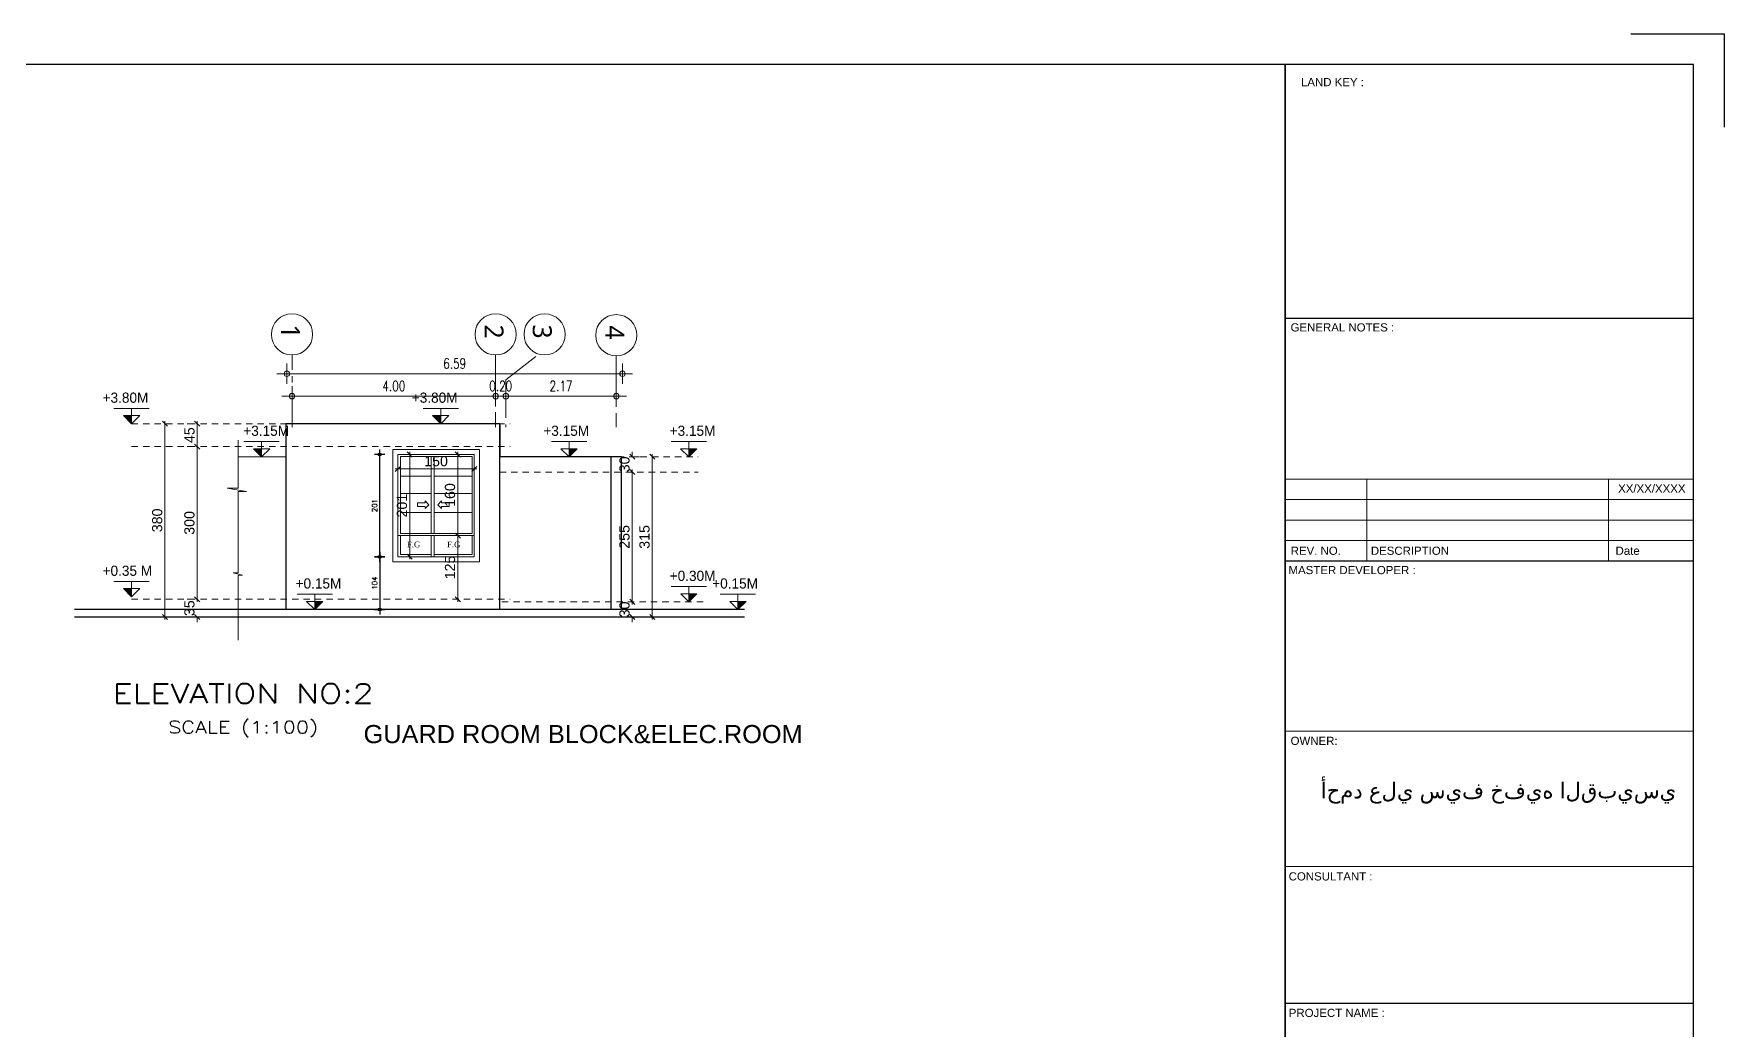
# Model space of a CAD drawing. Header units: millimetres. Extents: x -11627 to -10952, y 10244 to 10588.
# Drawn here: x -11247.94 to -11214.74, y 10409.13 to 10428.68 of the extents above; entities that cross this region are included whole.
import ezdxf
from ezdxf.enums import TextEntityAlignment as Align

# ---------------------------------------------------------------- set-up
doc = ezdxf.new("R2010")
doc.units = ezdxf.units.MM
doc.header["$PDMODE"] = 35
for name, pattern in [('CENTER2', [1.125, 0.75, -0.125, 0.125, -0.125]), ('DOT', [0.25, 0, -0.25]), ('HIDDEN2', [0.1875, 0.125, -0.0625])]:
    doc.linetypes.add(name, pattern=pattern)
doc.layers.get('0').update_dxf_attribs({"lineweight": 5})
doc.layers.get('DEFPOINTS').update_dxf_attribs({"lineweight": 5})
for name, color, linetype in [('A-ARROW', 1, 'Continuous'), ('A-ELEV 01', 7, 'Continuous'), ('A-ELEV WINDOW', 150, 'Continuous'), ('INSERT TEXT', 1, 'Continuous')]:
    doc.layers.add(name, color=color, linetype=linetype)
for name, color, linetype, lineweight in [('A-GEN DIMS INTERNAL', 86, 'Continuous', 5), ('A-LEVEL TAG', 23, 'Continuous', 9), ('A-TEXT', 3, 'Continuous', 13), ('AXIS', 136, 'CENTER2', 0), ('BORDER A1', 7, 'Continuous', 100), ('CIRCLE', 57, 'Continuous', 5), ('DIM IN', 191, 'Continuous', 5), ('elev.', 42, 'Continuous', 5), ('IN LINE', 7, 'Continuous', 20), ('M.FRAME TEXT2', 6, 'Continuous', 0), ('STAIR', 34, 'Continuous', 5), ('TEXT', 30, 'Continuous', 9), ('Title Block', 7, 'Continuous', 0)]:
    doc.layers.add(name, color=color, linetype=linetype, lineweight=lineweight)
doc.styles.add('Arcan Template Sheet A1$0$banda$0$BANDA AD-0705$0$ZFP', font='')
doc.styles.add('ARIAL', font='arial.ttf')
doc.styles.add('EUROROMAN', font='eur_____.pfb', dxfattribs={"width": 0.8, "height": 0.2})
doc.styles.add('GROUND FLOOR XREF - option 3$0$STYLE1', font='arial.ttf', dxfattribs={"height": 0.2})
doc.styles.add('SIMPLEX', font='romans.shx', dxfattribs={"width": 0.75})
doc.styles.add('STYLE2', font='times.ttf', dxfattribs={"height": 0.25})
doc.styles.add('T20-200', font='ROMANS.SHX', dxfattribs={"height": 0.4})
doc.styles.add('T20-50', font='ROMANS.SHX', dxfattribs={"height": 0.1})
doc.styles.add('Title-Big', font='ROMANS.shx', dxfattribs={"height": 0.5})
doc.styles.add('Title-Small', font='ROMANS.shx', dxfattribs={"height": 0.25})
doc.styles.get('Arcan Template Sheet A1$0$banda$0$BANDA AD-0705$0$ZFP').set_extended_font_data('Swis721 BT')
doc.dimstyles.new('D100', dxfattribs={"dimtxt": 0.2, "dimasz": 0.1, "dimexe": 0.18, "dimexo": 0.0625, "dimgap": 0.1, "dimtad": 1, "dimzin": 0, "dimdsep": 46, "dimtxsty": 'SIMPLEX', "dimblk": 'DOT1', "dimcen": 0.1, "dimse1": 1, "dimse2": 1, "dimclrd": 256, "dimclre": 256, "dimclrt": 256, "dimadec": 0, "dimazin": 0, "dimtfac": 5, "dimtix": 1, "dimtmove": 2, "dimatfit": 3, "dimfxl": 1, "dimtolj": 1, "dimtzin": 0, "dimlwd": -1, "dimlwe": -1, "dimarcsym": 0})
doc.dimstyles.new('D50', dxfattribs={"dimtxt": 0.1, "dimasz": 0.05, "dimexe": 0, "dimexo": 0, "dimgap": 0.05, "dimtad": 1, "dimdec": 0, "dimlfac": 100, "dimzin": 0, "dimdsep": 46, "dimtxsty": 'T20-50', "dimblk": 'DOT1', "dimcen": 0.05, "dimse1": 1, "dimse2": 1, "dimclrd": 256, "dimclre": 256, "dimclrt": 256, "dimadec": 0, "dimazin": 0, "dimtfac": 10, "dimtdec": 0, "dimtix": 1, "dimtmove": 2, "dimatfit": 3, "dimldrblk": 'DOT', "dimfxl": 1, "dimtolj": 1, "dimtzin": 0, "dimlwd": -1, "dimlwe": -1, "dimarcsym": 0})
doc.dimstyles.new('DIM 100', dxfattribs={"dimtxt": 0.2, "dimasz": 0.1, "dimexe": 0.15, "dimexo": 0.2, "dimgap": 0.05, "dimtad": 1, "dimdec": 0, "dimlfac": 100, "dimzin": 1, "dimdsep": 46, "dimtxsty": 'GROUND FLOOR XREF - option 3$0$STYLE1', "dimblk": 'OBLIQUE', "dimcen": 0.02, "dimdle": 0.05, "dimclrd": 256, "dimclre": 6, "dimclrt": 3, "dimadec": 1, "dimazin": 0, "dimtfac": 0.9, "dimtdec": 0, "dimtix": 1, "dimtofl": 0, "dimtmove": 2, "dimatfit": 3, "dimldrblk": 'ARCHTICK', "dimfxl": 1, "dimtolj": 1, "dimtzin": 12, "dimlwd": -1, "dimlwe": -1, "dimarcsym": 0})

# ---------------------------------------------------------------- blocks, each defined once
blk = doc.blocks.new('_Oblique')
at = {"color": 0, "linetype": 'ByBlock', "lineweight": -2}
blk.add_line((-0.5, -0.5), (0.5, 0.5), dxfattribs=at)
blk = doc.blocks.new('*D524')
at = {"layer": 'A-GEN DIMS INTERNAL', "color": 6, "linetype": 'DOT', "transparency": 16777216}
for p, q in [((-11240.788, 10420.22), (-11240.788, 10419.985)), ((-11239.288, 10420.22), (-11239.288, 10419.985))]:
    blk.add_line(p, q, dxfattribs=at)
at = {"layer": 'A-GEN DIMS INTERNAL', "transparency": 16777216}
blk.add_line((-11239.238, 10420.135), (-11240.838, 10420.135), dxfattribs=at)
at = {"layer": 'DEFPOINTS', "color": 0, "transparency": 16777216}
for p in [(-11240.788, 10420.42), (-11239.288, 10420.42), (-11240.788, 10420.135)]:
    blk.add_point(p, dxfattribs=at)
at = {"layer": 'A-GEN DIMS INTERNAL', "transparency": 16777216, "xscale": 0.1, "yscale": 0.1, "zscale": 0.1, "rotation": 180}
blk.add_blockref('_Oblique', (-11240.788, 10420.135), dxfattribs=at)
at = {"layer": 'A-GEN DIMS INTERNAL', "transparency": 16777216, "xscale": 0.1, "yscale": 0.1, "zscale": 0.1}
blk.add_blockref('_Oblique', (-11239.288, 10420.135), dxfattribs=at)
at = {"layer": 'A-GEN DIMS INTERNAL', "color": 3, "transparency": 16777216, "insert": (-11240.038, 10420.287), "char_height": 0.2, "attachment_point": 5, "style": 'GROUND FLOOR XREF - option 3$0$STYLE1'}
blk.add_mtext('\\A1;150', dxfattribs=at)
blk = doc.blocks.new('_ArchTick')
at = {"color": 0, "linetype": 'ByBlock', "const_width": 0.15}
blk.add_lwpolyline([(-0.5, -0.5), (0.5, 0.5)], dxfattribs=at)
blk = doc.blocks.new('LVL')
for p, q in [((-0.627, 0.301), (0.066, 0.301)), ((-0.121, 0.159), (-0.44, 0.159)), ((-0.28, 0), (-0.44, 0.159)), ((-0.28, 0), (-0.28, 0.301)), ((-0.28, 0), (-0.121, 0.159))]:
    blk.add_line(p, q)
blk.add_lwpolyline([(-0.44, 0.159), (-0.28, 0.159), (-0.28, 0), (-0.44, 0.159)])
blk.add_solid([(-0.121, 0.159), (-0.28, 0.159), (-0.28, 0)])
blk = doc.blocks.new('Title')
at = {"color": 4, "style": 'Title-Big'}
blk.add_attdef('DRAWNAME', text='', height=0.4, dxfattribs=at).set_placement((0, 0), align=Align.MIDDLE_CENTER)
at = {"color": 0, "style": 'Title-Small'}
blk.add_attdef('SCALE', text='', height=0.25, dxfattribs=at).set_placement((0, -0.688), align=Align.MIDDLE_CENTER)
blk = doc.blocks.new('*D546')
at = {"layer": 'A-GEN DIMS INTERNAL', "transparency": 16777216}
blk.add_line((-11236.185, 10420.125), (-11236.185, 10417.475), dxfattribs=at)
at = {"layer": 'A-GEN DIMS INTERNAL', "color": 6, "linetype": 'DOT', "transparency": 16777216}
for p, q in [((-11236.018, 10420.075), (-11236.035, 10420.075)), ((-11236.018, 10417.525), (-11236.035, 10417.525))]:
    blk.add_line(p, q, dxfattribs=at)
at = {"layer": 'DEFPOINTS', "color": 0, "transparency": 16777216}
for p in [(-11236.218, 10420.075), (-11236.218, 10417.525), (-11236.185, 10417.525)]:
    blk.add_point(p, dxfattribs=at)
at = {"layer": 'A-GEN DIMS INTERNAL', "transparency": 16777216, "xscale": 0.1, "yscale": 0.1, "zscale": 0.1}
for p, rotation in [((-11236.185, 10420.075), 90), ((-11236.185, 10417.525), 270)]:
    blk.add_blockref('_Oblique', p, dxfattribs=dict(at, rotation=rotation))
at = {"layer": 'A-GEN DIMS INTERNAL', "color": 3, "transparency": 16777216, "insert": (-11236.337, 10418.8), "char_height": 0.2, "attachment_point": 5, "rotation": 90, "style": 'GROUND FLOOR XREF - option 3$0$STYLE1'}
blk.add_mtext('\\A1;255', dxfattribs=at)
blk = doc.blocks.new('*D547')
at = {"layer": 'A-GEN DIMS INTERNAL', "transparency": 16777216}
for p, q in [((-11236.185, 10420.375), (-11236.185, 10420.475)), ((-11236.185, 10420.075), (-11236.185, 10419.975))]:
    blk.add_line(p, q, dxfattribs=at)
at = {"layer": 'A-GEN DIMS INTERNAL', "color": 6, "linetype": 'DOT', "transparency": 16777216}
for p, q in [((-11235.985, 10420.375), (-11236.035, 10420.375)), ((-11235.985, 10420.075), (-11236.035, 10420.075))]:
    blk.add_line(p, q, dxfattribs=at)
at = {"layer": 'DEFPOINTS', "color": 0, "transparency": 16777216}
for p in [(-11236.185, 10420.375), (-11236.185, 10420.375), (-11236.185, 10420.075)]:
    blk.add_point(p, dxfattribs=at)
at = {"layer": 'A-GEN DIMS INTERNAL', "transparency": 16777216, "xscale": 0.1, "yscale": 0.1, "zscale": 0.1}
for p, rotation in [((-11236.185, 10420.375), 270), ((-11236.185, 10420.075), 90)]:
    blk.add_blockref('_Oblique', p, dxfattribs=dict(at, rotation=rotation))
at = {"layer": 'A-GEN DIMS INTERNAL', "color": 3, "transparency": 16777216, "insert": (-11236.337, 10420.225), "char_height": 0.2, "attachment_point": 5, "rotation": 90, "style": 'GROUND FLOOR XREF - option 3$0$STYLE1'}
blk.add_mtext('\\A1;30', dxfattribs=at)
blk = doc.blocks.new('*D548')
at = {"layer": 'A-GEN DIMS INTERNAL', "color": 6, "linetype": 'DOT', "transparency": 16777216}
for p, q in [((-11236.85, 10420.375), (-11235.642, 10420.375)), ((-11236.85, 10417.225), (-11235.642, 10417.225))]:
    blk.add_line(p, q, dxfattribs=at)
at = {"layer": 'A-GEN DIMS INTERNAL', "transparency": 16777216}
blk.add_line((-11235.792, 10420.425), (-11235.792, 10417.175), dxfattribs=at)
at = {"layer": 'DEFPOINTS', "color": 0, "transparency": 16777216}
for p in [(-11237.05, 10420.375), (-11237.05, 10417.225), (-11235.792, 10417.225)]:
    blk.add_point(p, dxfattribs=at)
at = {"layer": 'A-GEN DIMS INTERNAL', "transparency": 16777216, "xscale": 0.1, "yscale": 0.1, "zscale": 0.1}
for p, rotation in [((-11235.792, 10420.375), 90), ((-11235.792, 10417.225), 270)]:
    blk.add_blockref('_Oblique', p, dxfattribs=dict(at, rotation=rotation))
at = {"layer": 'A-GEN DIMS INTERNAL', "color": 3, "transparency": 16777216, "insert": (-11235.944, 10418.8), "char_height": 0.2, "attachment_point": 5, "rotation": 90, "style": 'GROUND FLOOR XREF - option 3$0$STYLE1'}
blk.add_mtext('\\A1;315', dxfattribs=at)
blk = doc.blocks.new('*D549')
at = {"layer": 'A-GEN DIMS INTERNAL', "transparency": 16777216}
for p, q in [((-11236.185, 10417.525), (-11236.185, 10417.625)), ((-11236.185, 10417.225), (-11236.185, 10417.125))]:
    blk.add_line(p, q, dxfattribs=at)
at = {"layer": 'A-GEN DIMS INTERNAL', "color": 6, "linetype": 'DOT', "transparency": 16777216}
for p, q in [((-11235.985, 10417.525), (-11236.035, 10417.525)), ((-11235.985, 10417.225), (-11236.035, 10417.225))]:
    blk.add_line(p, q, dxfattribs=at)
at = {"layer": 'DEFPOINTS', "color": 0, "transparency": 16777216}
for p in [(-11236.185, 10417.525), (-11236.185, 10417.225), (-11236.185, 10417.225)]:
    blk.add_point(p, dxfattribs=at)
at = {"layer": 'A-GEN DIMS INTERNAL', "transparency": 16777216, "xscale": 0.1, "yscale": 0.1, "zscale": 0.1}
for p, rotation in [((-11236.185, 10417.525), 270), ((-11236.185, 10417.225), 90)]:
    blk.add_blockref('_Oblique', p, dxfattribs=dict(at, rotation=rotation))
at = {"layer": 'A-GEN DIMS INTERNAL', "color": 3, "transparency": 16777216, "insert": (-11236.337, 10417.375), "char_height": 0.2, "attachment_point": 5, "rotation": 90, "style": 'GROUND FLOOR XREF - option 3$0$STYLE1'}
blk.add_mtext('\\A1;30', dxfattribs=at)
blk = doc.blocks.new('DOT1')
at = {"color": 0}
for p, q in [((-2, 0), (2, 0)), ((0, -2), (0, 2))]:
    blk.add_line(p, q, dxfattribs=at)
blk.add_circle((0, 0), 0.54, dxfattribs=at)
blk = doc.blocks.new('*D550')
at = {"layer": 'DEFPOINTS', "color": 0, "transparency": 16777216}
for p in [(-11236.378, 10422.006), (-11242.967, 10421.056, -0.001), (-11236.378, 10421.056, -0.001)]:
    blk.add_point(p, dxfattribs=at)
at = {"layer": 'DIM IN', "transparency": 16777216}
blk.add_line((-11242.867, 10422.006), (-11236.478, 10422.006), dxfattribs=at)
at = {"layer": 'DIM IN', "transparency": 16777216, "xscale": 0.1, "yscale": 0.1, "zscale": 0.1, "rotation": 180}
blk.add_blockref('DOT1', (-11242.967, 10422.006), dxfattribs=at)
at = {"layer": 'DIM IN', "transparency": 16777216, "xscale": 0.1, "yscale": 0.1, "zscale": 0.1}
blk.add_blockref('DOT1', (-11236.378, 10422.006), dxfattribs=at)
at = {"layer": 'DIM IN', "transparency": 16777216, "insert": (-11239.672, 10422.206), "char_height": 0.2, "attachment_point": 5, "style": 'SIMPLEX'}
blk.add_mtext('\\A1;6.59', dxfattribs=at)
blk = doc.blocks.new('*D551')
at = {"layer": 'DEFPOINTS', "color": 0, "transparency": 16777216}
for p in [(-11242.867, 10421.565), (-11242.867, 10421.421, -0.001), (-11238.868, 10421.421, -0.001)]:
    blk.add_point(p, dxfattribs=at)
at = {"layer": 'DIM IN', "transparency": 16777216}
blk.add_line((-11238.968, 10421.565), (-11242.767, 10421.565), dxfattribs=at)
at = {"layer": 'DIM IN', "transparency": 16777216, "xscale": 0.1, "yscale": 0.1, "zscale": 0.1, "rotation": 180}
blk.add_blockref('DOT1', (-11242.867, 10421.565), dxfattribs=at)
at = {"layer": 'DIM IN', "transparency": 16777216, "xscale": 0.1, "yscale": 0.1, "zscale": 0.1}
blk.add_blockref('DOT1', (-11238.868, 10421.565), dxfattribs=at)
at = {"layer": 'DIM IN', "transparency": 16777216, "insert": (-11240.867, 10421.765), "char_height": 0.2, "attachment_point": 5, "style": 'SIMPLEX'}
blk.add_mtext('\\A1;4.00', dxfattribs=at)
blk = doc.blocks.new('*D552')
at = {"layer": 'DEFPOINTS', "color": 0, "transparency": 16777216}
for p in [(-11238.868, 10421.565, 0.001), (-11238.668, 10421.565, 0.001), (-11238.668, 10421.565)]:
    blk.add_point(p, dxfattribs=at)
at = {"layer": 'DIM IN', "transparency": 16777216}
for p, q in [((-11238.968, 10421.565), (-11239.068, 10421.565)), ((-11238.868, 10421.565), (-11238.668, 10421.565)), ((-11238.568, 10421.565), (-11238.468, 10421.565))]:
    blk.add_line(p, q, dxfattribs=at)
at = {"layer": 'DIM IN', "transparency": 16777216, "xscale": 0.1, "yscale": 0.1, "zscale": 0.1}
blk.add_blockref('DOT1', (-11238.868, 10421.565), dxfattribs=at)
at = {"layer": 'DIM IN', "transparency": 16777216, "xscale": 0.1, "yscale": 0.1, "zscale": 0.1, "rotation": 180}
blk.add_blockref('DOT1', (-11238.668, 10421.565), dxfattribs=at)
at = {"layer": 'DIM IN', "transparency": 16777216, "insert": (-11238.768, 10421.765), "char_height": 0.2, "attachment_point": 5, "style": 'SIMPLEX'}
blk.add_mtext('\\A1;0.20', dxfattribs=at)
blk = doc.blocks.new('*D553')
at = {"layer": 'DEFPOINTS', "color": 0, "transparency": 16777216}
for p in [(-11238.668, 10421.565), (-11236.498, 10421.565), (-11236.498, 10421.565)]:
    blk.add_point(p, dxfattribs=at)
at = {"layer": 'DIM IN', "transparency": 16777216}
blk.add_line((-11238.568, 10421.565), (-11236.598, 10421.565), dxfattribs=at)
at = {"layer": 'DIM IN', "transparency": 16777216, "xscale": 0.1, "yscale": 0.1, "zscale": 0.1, "rotation": 180}
blk.add_blockref('DOT1', (-11238.668, 10421.565), dxfattribs=at)
at = {"layer": 'DIM IN', "transparency": 16777216, "xscale": 0.1, "yscale": 0.1, "zscale": 0.1}
blk.add_blockref('DOT1', (-11236.498, 10421.565), dxfattribs=at)
at = {"layer": 'DIM IN', "transparency": 16777216, "insert": (-11237.583, 10421.765), "char_height": 0.2, "attachment_point": 5, "style": 'SIMPLEX'}
blk.add_mtext('\\A1;2.17', dxfattribs=at)
blk = doc.blocks.new('*D558')
at = {"layer": 'A-GEN DIMS INTERNAL', "transparency": 16777216}
blk.add_line((-11239.611, 10417.525), (-11239.611, 10418.875), dxfattribs=at)
at = {"layer": 'A-GEN DIMS INTERNAL', "color": 6, "linetype": 'DOT', "transparency": 16777216}
for p, q in [((-11239.492, 10418.825), (-11239.461, 10418.825)), ((-11239.492, 10417.575), (-11239.461, 10417.575))]:
    blk.add_line(p, q, dxfattribs=at)
at = {"layer": 'DEFPOINTS', "color": 0, "transparency": 16777216}
for p in [(-11239.692, 10418.825), (-11239.611, 10418.825), (-11239.692, 10417.575, 0)]:
    blk.add_point(p, dxfattribs=at)
at = {"layer": 'A-GEN DIMS INTERNAL', "transparency": 16777216, "xscale": 0.1, "yscale": 0.1, "zscale": 0.1}
for p, rotation in [((-11239.611, 10418.825), 90), ((-11239.611, 10417.575), 270)]:
    blk.add_blockref('_Oblique', p, dxfattribs=dict(at, rotation=rotation))
at = {"layer": 'A-GEN DIMS INTERNAL', "color": 3, "transparency": 16777216, "insert": (-11239.763, 10418.2), "char_height": 0.2, "attachment_point": 5, "rotation": 90, "style": 'GROUND FLOOR XREF - option 3$0$STYLE1'}
blk.add_mtext('\\A1;125', dxfattribs=at)
blk = doc.blocks.new('*D559')
at = {"layer": 'A-GEN DIMS INTERNAL', "color": 6, "linetype": 'DOT', "transparency": 16777216}
for p, q in [((-11239.811, 10420.42), (-11239.761, 10420.42)), ((-11239.811, 10418.825), (-11239.761, 10418.825))]:
    blk.add_line(p, q, dxfattribs=at)
at = {"layer": 'A-GEN DIMS INTERNAL', "transparency": 16777216}
blk.add_line((-11239.611, 10418.775), (-11239.611, 10420.47), dxfattribs=at)
at = {"layer": 'DEFPOINTS', "color": 0, "transparency": 16777216}
for p in [(-11239.611, 10420.42), (-11239.611, 10420.42), (-11239.611, 10418.825)]:
    blk.add_point(p, dxfattribs=at)
at = {"layer": 'A-GEN DIMS INTERNAL', "transparency": 16777216, "xscale": 0.1, "yscale": 0.1, "zscale": 0.1}
for p, rotation in [((-11239.611, 10420.42), 90), ((-11239.611, 10418.825), 270)]:
    blk.add_blockref('_Oblique', p, dxfattribs=dict(at, rotation=rotation))
at = {"layer": 'A-GEN DIMS INTERNAL', "color": 3, "transparency": 16777216, "insert": (-11239.763, 10419.623), "char_height": 0.2, "attachment_point": 5, "rotation": 90, "style": 'GROUND FLOOR XREF - option 3$0$STYLE1'}
blk.add_mtext('\\A1;160', dxfattribs=at)
blk = doc.blocks.new('*D560')
at = {"layer": 'A-GEN DIMS INTERNAL', "color": 6, "linetype": 'DOT', "transparency": 16777216}
for p, q in [((-11240.755, 10420.42), (-11240.705, 10420.42)), ((-11240.755, 10418.41), (-11240.705, 10418.41))]:
    blk.add_line(p, q, dxfattribs=at)
at = {"layer": 'A-GEN DIMS INTERNAL', "transparency": 16777216}
blk.add_line((-11240.555, 10420.47), (-11240.555, 10418.36), dxfattribs=at)
at = {"layer": 'DEFPOINTS', "color": 0, "transparency": 16777216}
for p in [(-11240.555, 10420.42), (-11240.555, 10418.41), (-11240.555, 10418.41)]:
    blk.add_point(p, dxfattribs=at)
at = {"layer": 'A-GEN DIMS INTERNAL', "transparency": 16777216, "xscale": 0.1, "yscale": 0.1, "zscale": 0.1}
for p, rotation in [((-11240.555, 10420.42), 90), ((-11240.555, 10418.41), 270)]:
    blk.add_blockref('_Oblique', p, dxfattribs=dict(at, rotation=rotation))
at = {"layer": 'A-GEN DIMS INTERNAL', "color": 3, "transparency": 16777216, "insert": (-11240.707, 10419.415), "char_height": 0.2, "attachment_point": 5, "rotation": 90, "style": 'GROUND FLOOR XREF - option 3$0$STYLE1'}
blk.add_mtext('\\A1;201', dxfattribs=at)
blk = doc.blocks.new('*D554')
at = {"layer": 'A-GEN DIMS INTERNAL', "color": 6, "linetype": 'DOT', "transparency": 16777216}
for p, q in [((-11617.064, 10498.299), (-11617.014, 10498.299)), ((-11617.064, 10494.499), (-11617.014, 10494.499))]:
    blk.add_line(p, q, dxfattribs=at)
at = {"layer": 'A-GEN DIMS INTERNAL', "transparency": 16777216}
blk.add_line((-11616.864, 10494.449), (-11616.864, 10498.349), dxfattribs=at)
at = {"layer": 'DEFPOINTS', "color": 0, "transparency": 16777216}
for p in [(-11616.864, 10498.299), (-11616.864, 10498.299), (-11616.864, 10494.499)]:
    blk.add_point(p, dxfattribs=at)
at = {"layer": 'A-GEN DIMS INTERNAL', "transparency": 16777216, "xscale": 0.1, "yscale": 0.1, "zscale": 0.1}
for p, rotation in [((-11616.864, 10498.299), 90), ((-11616.864, 10494.499), 270)]:
    blk.add_blockref('_Oblique', p, dxfattribs=dict(at, rotation=rotation))
at = {"layer": 'A-GEN DIMS INTERNAL', "color": 3, "transparency": 16777216, "insert": (-11617.016, 10496.399), "char_height": 0.2, "attachment_point": 5, "rotation": 90, "style": 'GROUND FLOOR XREF - option 3$0$STYLE1'}
blk.add_mtext('\\A1;380', dxfattribs=at)
blk = doc.blocks.new('*D555')
at = {"layer": 'A-GEN DIMS INTERNAL', "color": 6, "linetype": 'DOT', "transparency": 16777216}
for p, q in [((-11616.431, 10497.849), (-11616.381, 10497.849)), ((-11616.431, 10494.849), (-11616.381, 10494.849))]:
    blk.add_line(p, q, dxfattribs=at)
at = {"layer": 'A-GEN DIMS INTERNAL', "transparency": 16777216}
blk.add_line((-11616.231, 10494.799), (-11616.231, 10497.899), dxfattribs=at)
at = {"layer": 'DEFPOINTS', "color": 0, "transparency": 16777216}
for p in [(-11616.231, 10497.849), (-11616.231, 10497.849), (-11616.231, 10494.849)]:
    blk.add_point(p, dxfattribs=at)
at = {"layer": 'A-GEN DIMS INTERNAL', "transparency": 16777216, "xscale": 0.1, "yscale": 0.1, "zscale": 0.1}
for p, rotation in [((-11616.231, 10497.849), 90), ((-11616.231, 10494.849), 270)]:
    blk.add_blockref('_Oblique', p, dxfattribs=dict(at, rotation=rotation))
at = {"layer": 'A-GEN DIMS INTERNAL', "color": 3, "transparency": 16777216, "insert": (-11616.383, 10496.349), "char_height": 0.2, "attachment_point": 5, "rotation": 90, "style": 'GROUND FLOOR XREF - option 3$0$STYLE1'}
blk.add_mtext('\\A1;300', dxfattribs=at)
blk = doc.blocks.new('*D556')
at = {"layer": 'A-GEN DIMS INTERNAL', "color": 6, "linetype": 'DOT', "transparency": 16777216}
for p, q in [((-11616.431, 10498.299), (-11616.381, 10498.299)), ((-11616.431, 10497.849), (-11616.381, 10497.849))]:
    blk.add_line(p, q, dxfattribs=at)
at = {"layer": 'A-GEN DIMS INTERNAL', "transparency": 16777216}
blk.add_line((-11616.231, 10497.799), (-11616.231, 10498.349), dxfattribs=at)
at = {"layer": 'DEFPOINTS', "color": 0, "transparency": 16777216}
for p in [(-11616.231, 10498.299), (-11616.231, 10498.299), (-11616.231, 10497.849)]:
    blk.add_point(p, dxfattribs=at)
at = {"layer": 'A-GEN DIMS INTERNAL', "transparency": 16777216, "xscale": 0.1, "yscale": 0.1, "zscale": 0.1}
for p, rotation in [((-11616.231, 10498.299), 90), ((-11616.231, 10497.849), 270)]:
    blk.add_blockref('_Oblique', p, dxfattribs=dict(at, rotation=rotation))
at = {"layer": 'A-GEN DIMS INTERNAL', "color": 3, "transparency": 16777216, "insert": (-11616.382, 10498.074), "char_height": 0.2, "attachment_point": 5, "rotation": 90, "style": 'GROUND FLOOR XREF - option 3$0$STYLE1'}
blk.add_mtext('\\A1;45', dxfattribs=at)
blk = doc.blocks.new('*D557')
at = {"layer": 'A-GEN DIMS INTERNAL', "transparency": 16777216}
for p, q in [((-11616.231, 10494.849), (-11616.231, 10494.949)), ((-11616.231, 10494.499), (-11616.231, 10494.399))]:
    blk.add_line(p, q, dxfattribs=at)
at = {"layer": 'A-GEN DIMS INTERNAL', "color": 6, "linetype": 'DOT', "transparency": 16777216}
for p, q in [((-11616.431, 10494.849), (-11616.381, 10494.849)), ((-11616.431, 10494.499), (-11616.381, 10494.499))]:
    blk.add_line(p, q, dxfattribs=at)
at = {"layer": 'DEFPOINTS', "color": 0, "transparency": 16777216}
for p in [(-11616.231, 10494.849), (-11616.231, 10494.849), (-11616.231, 10494.499)]:
    blk.add_point(p, dxfattribs=at)
at = {"layer": 'A-GEN DIMS INTERNAL', "transparency": 16777216, "xscale": 0.1, "yscale": 0.1, "zscale": 0.1}
for p, rotation in [((-11616.231, 10494.849), 270), ((-11616.231, 10494.499), 90)]:
    blk.add_blockref('_Oblique', p, dxfattribs=dict(at, rotation=rotation))
at = {"layer": 'A-GEN DIMS INTERNAL', "color": 3, "transparency": 16777216, "insert": (-11616.383, 10494.674), "char_height": 0.2, "attachment_point": 5, "rotation": 90, "style": 'GROUND FLOOR XREF - option 3$0$STYLE1'}
blk.add_mtext('\\A1;35', dxfattribs=at)
blk = doc.blocks.new('ADM FRAME-A2')
at = {"layer": 'BORDER A1', "lineweight": 30}
blk.add_line((-11.557, 35.958), (-3.539, 35.958), dxfattribs=at)
at = {"layer": 'BORDER A1', "lineweight": 25}
for p, q in [((-11.557, 31.188), (-3.542, 31.188)), ((-11.557, 22.502), (-3.539, 22.502))]:
    blk.add_line(p, q, dxfattribs=at)
blk.add_lwpolyline([(-4.771, 41.545), (-2.938, 41.545), (-2.938, 39.712)], dxfattribs=at)
for points in [[(-58.529, 2.457), (-11.557, 2.457), (-11.557, 40.943), (-58.529, 40.943)], [(-3.539, 2.457), (-3.539, 40.943), (-11.557, 40.943), (-11.557, 2.457)]]:
    blk.add_lwpolyline(points, close=True, dxfattribs=at)
at = {"layer": 'IN LINE'}
for p, q in [((-3.542, 32.796), (-11.557, 32.796)), ((-9.953, 31.188), (-9.953, 32.796)), ((-5.207, 31.188), (-5.207, 32.796)), ((-3.542, 32.394), (-11.557, 32.394)), ((-3.542, 31.992), (-11.557, 31.992)), ((-3.542, 31.59), (-11.557, 31.59)), ((-3.539, 27.847), (-11.557, 27.847)), ((-11.557, 25.185), (-3.539, 25.185))]:
    blk.add_line(p, q, dxfattribs=at)
at = {"layer": 'BORDER A1', "lineweight": 0, "style": 'Arcan Template Sheet A1$0$banda$0$BANDA AD-0705$0$ZFP'}
blk.add_text('LAND KEY :', height=0.1608, dxfattribs=at).set_placement((-10.631, 40.596), align=Align.MIDDLE_CENTER)
at = {"layer": 'INSERT TEXT', "style": 'Arcan Template Sheet A1$0$banda$0$BANDA AD-0705$0$ZFP'}
blk.add_text('XX/XX/XXXX', height=0.1608, dxfattribs=at).set_placement((-4.359, 32.611), align=Align.MIDDLE_CENTER)
at = {"layer": 'INSERT TEXT', "insert": (-7.371, 26.84), "char_height": 0.3151, "width": 7.01945, "attachment_point": 2, "style": 'Arcan Template Sheet A1$0$banda$0$BANDA AD-0705$0$ZFP'}
blk.add_mtext('{\\fArial|b0|i0|c178|p34;أحمد علي سيف خفيه القبيسي}', dxfattribs=at)
at = {"layer": 'TEXT', "style": 'Arcan Template Sheet A1$0$banda$0$BANDA AD-0705$0$ZFP'}
for s, height, p in [('GENERAL NOTES :', 0.16076, (-10.436, 35.777)), ('REV. NO.', 0.1608, (-10.958, 31.389)), ('DESCRIPTION', 0.16076, (-9.109, 31.389)), ('Date', 0.1608, (-4.834, 31.389)), ('MASTER DEVELOPER :', 0.16076, (-10.245, 31.009)), ('OWNER:', 0.1608, (-10.991, 27.654)), ('CONSULTANT :', 0.16076, (-10.667, 24.991)), ('PROJECT NAME :', 0.16076, (-10.546, 22.309))]:
    blk.add_text(s, height=height, dxfattribs=at).set_placement(p, align=Align.MIDDLE_CENTER)
blk = doc.blocks.new('*D1249')
at = {"layer": 'DEFPOINTS', "color": 0, "transparency": 16777216}
for p in [(-11240.788, 10418.41), (-11241.145, 10417.375), (-11240.788, 10417.375)]:
    blk.add_point(p, dxfattribs=at)
at = {"layer": 'INSERT TEXT', "transparency": 16777216}
blk.add_line((-11241.145, 10418.36), (-11241.145, 10417.425), dxfattribs=at)
at = {"layer": 'INSERT TEXT', "transparency": 16777216, "xscale": 0.05, "yscale": 0.05, "zscale": 0.05}
for p, rotation in [((-11241.145, 10418.41), 90), ((-11241.145, 10417.375), 270)]:
    blk.add_blockref('DOT1', p, dxfattribs=dict(at, rotation=rotation))
at = {"layer": 'INSERT TEXT', "transparency": 16777216, "insert": (-11241.245, 10417.892), "char_height": 0.1, "attachment_point": 5, "rotation": 90, "style": 'T20-50'}
blk.add_mtext('\\A1;104', dxfattribs=at)
blk = doc.blocks.new('_Dot')
at = {"color": 0, "lineweight": -2}
blk.add_line((-0.5, 0), (-1, 0), dxfattribs=at)
at = {"color": 0, "const_width": 0.5}
blk.add_lwpolyline([(-0.25, 0, 1), (0.25, 0, 1)], format="xyb", close=True, dxfattribs=at)
blk = doc.blocks.new('*D1250')
at = {"layer": 'DEFPOINTS', "color": 0, "transparency": 16777216}
for p in [(-11241.145, 10420.42), (-11240.788, 10420.42), (-11240.788, 10418.41)]:
    blk.add_point(p, dxfattribs=at)
at = {"layer": 'INSERT TEXT', "transparency": 16777216}
blk.add_line((-11241.145, 10418.46), (-11241.145, 10420.37), dxfattribs=at)
at = {"layer": 'INSERT TEXT', "transparency": 16777216, "xscale": 0.05, "yscale": 0.05, "zscale": 0.05}
for p, rotation in [((-11241.145, 10420.42), 90), ((-11241.145, 10418.41), 270)]:
    blk.add_blockref('DOT1', p, dxfattribs=dict(at, rotation=rotation))
at = {"layer": 'INSERT TEXT', "transparency": 16777216, "insert": (-11241.245, 10419.415), "char_height": 0.1, "attachment_point": 5, "rotation": 90, "style": 'T20-50'}
blk.add_mtext('\\A1;201', dxfattribs=at)
blk = doc.blocks.new('THTHHH')
at = {"layer": 'STAIR', "linetype": 'HIDDEN2'}
for p, q in [((-11617.519, 10498.299, 0), (-11610.085, 10498.299, 0)), ((-11617.519, 10497.849, 0), (-11610.085, 10497.849, 0)), ((-11617.519, 10494.849, 0), (-11610.085, 10494.849, 0))]:
    blk.add_line(p, q, dxfattribs=at)
at = {"layer": 'A-LEVEL TAG', "xscale": -1}
for p in [(-11617.8, 10498.299, 0), (-11617.8, 10494.899, 0)]:
    blk.add_blockref('LVL', p, dxfattribs=at)
at = {"layer": 'A-LEVEL TAG', "style": 'EUROROMAN'}
for s, p in [('+3.80M', (-11618.089, 10498.71, 0)), ('+0.35 M', (-11618.089, 10495.31, 0))]:
    blk.add_text(s, height=0.2, dxfattribs=at).set_placement(p)
at = {"layer": 'A-GEN DIMS INTERNAL'}
for base, p1, p2, picture, middle in [((-11616.864, 10498.299), (-11616.864, 10494.499), (-11616.864, 10498.299), '*D554', (-11617.016, 10496.399)), ((-11616.231, 10498.299), (-11616.231, 10497.849), (-11616.231, 10498.299), '*D556', (-11616.382, 10498.074)), ((-11616.231, 10497.849), (-11616.231, 10494.849), (-11616.231, 10497.849), '*D555', (-11616.383, 10496.349)), ((-11616.231, 10494.849), (-11616.231, 10494.499), (-11616.231, 10494.849), '*D557', (-11616.383, 10494.674))]:
    dim = blk.add_linear_dim(base=base, p1=p1, p2=p2, angle=90, dimstyle='DIM 100', dxfattribs=at)
    dim.commit()
    dim.dimension.update_dxf_attribs({"geometry": picture, "text_midpoint": middle})

msp = doc.modelspace()

# ---------------------------------------------------------------- linework, layer by layer
at = {"layer": 'A-ARROW', "lineweight": 15, "elevation": -0.006}
for points in [[(-11240.254, 10419.357), (-11240.18, 10419.432), (-11240.254, 10419.506), (-11240.254, 10419.469), (-11240.402, 10419.469), (-11240.402, 10419.395), (-11240.254, 10419.395)], [(-11239.929, 10419.357), (-11240.004, 10419.432), (-11239.929, 10419.506), (-11239.929, 10419.469), (-11239.781, 10419.469), (-11239.781, 10419.395), (-11239.929, 10419.395)]]:
    msp.add_lwpolyline(points, close=True, dxfattribs=at)
at = {"layer": 'A-ELEV 01'}
for p, q in [((-11242.987, 10421.025, -0.001), (-11242.987, 10417.375, -0.001)), ((-11238.788, 10421.025), (-11242.987, 10421.025, -0.001)), ((-11238.788, 10421.025), (-11238.788, 10420.375)), ((-11238.788, 10417.375), (-11238.788, 10421.025)), ((-11236.598, 10420.375), (-11238.788, 10420.375)), ((-11236.398, 10420.375), (-11236.598, 10420.375)), ((-11236.598, 10417.375), (-11236.598, 10420.375)), ((-11236.398, 10417.375), (-11236.398, 10420.375)), ((-11242.791, 10417.375), (-11247.136, 10417.375)), ((-11233.979, 10417.225), (-11247.136, 10417.225)), ((-11233.979, 10417.375), (-11242.791, 10417.375))]:
    msp.add_line(p, q, dxfattribs=at)
at = {"layer": 'A-ELEV WINDOW', "lineweight": 15}
for p, q in [((-11240.131, 10420.379), (-11240.131, 10418.865)), ((-11240.076, 10420.379), (-11240.076, 10418.865)), ((-11240.131, 10419.994), (-11240.738, 10419.994)), ((-11239.328, 10419.994), (-11240.076, 10419.994)), ((-11240.131, 10419.65), (-11240.738, 10419.65)), ((-11239.328, 10419.65), (-11240.076, 10419.65)), ((-11240.131, 10419.277), (-11240.738, 10419.277)), ((-11239.328, 10419.277), (-11240.076, 10419.277)), ((-11239.283, 10418.825), (-11240.794, 10418.825)), ((-11240.131, 10418.825), (-11240.131, 10418.41)), ((-11240.076, 10418.825), (-11240.076, 10418.41)), ((-11240.131, 10418.456), (-11240.738, 10418.456)), ((-11240.131, 10418.456), (-11240.738, 10418.456)), ((-11240.131, 10418.41), (-11240.738, 10418.41)), ((-11239.328, 10418.456), (-11240.076, 10418.456))]:
    msp.add_line(p, q, dxfattribs=at)
msp.add_lwpolyline([(-11240.788, 10420.42), (-11240.788, 10418.41), (-11239.288, 10418.41), (-11239.288, 10420.42)], close=True, dxfattribs=at)
for points in [[(-11239.328, 10420.379), (-11239.328, 10418.865), (-11240.738, 10418.865), (-11240.738, 10420.379), (-11240.131, 10420.379), (-11239.328, 10420.379)], [(-11240.131, 10418.865), (-11240.131, 10419.05)], [(-11240.076, 10418.865), (-11240.076, 10419.051)], [(-11240.738, 10418.825), (-11240.738, 10418.456)], [(-11240.131, 10418.477), (-11240.131, 10418.825)], [(-11240.076, 10418.477), (-11240.076, 10418.825)], [(-11239.328, 10418.825), (-11239.328, 10418.456)]]:
    msp.add_lwpolyline(points, dxfattribs=at)
at = {"layer": 'AXIS'}
for p, q in [((-11242.867, 10420.956), (-11242.867, 10422.375)), ((-11238.868, 10422.375), (-11238.868, 10420.956)), ((-11238.668, 10421.887), (-11238.019, 10422.391)), ((-11236.498, 10422.358), (-11236.498, 10420.956)), ((-11238.668, 10421.887), (-11238.668, 10420.956))]:
    msp.add_line(p, q, dxfattribs=at)
at = {"layer": 'CIRCLE'}
for centre in [(-11242.867, 10422.78), (-11238.868, 10422.78), (-11237.906, 10422.78), (-11236.498, 10422.763)]:
    msp.add_circle(centre, 0.405, dxfattribs=at)
at = {"layer": 'elev.'}
msp.add_line((-11243.922, 10420.375, 0), (-11242.987, 10420.375, -0.001), dxfattribs=at)
msp.add_lwpolyline([(-11243.922, 10420.701), (-11243.922, 10419.755), (-11244.14, 10419.755), (-11243.759, 10419.69), (-11243.922, 10419.69), (-11243.922, 10418.093), (-11244.025, 10418.093), (-11243.839, 10418.049), (-11243.922, 10418.042), (-11243.922, 10416.773)], dxfattribs=at)
msp.add_lwpolyline([(-11240.888, 10420.52), (-11240.888, 10418.31), (-11239.188, 10418.31), (-11239.188, 10420.52)], close=True, dxfattribs=at)
at = {"layer": 'STAIR', "linetype": 'HIDDEN2'}
for p, q in [((-11236.921, 10420.375), (-11234.889, 10420.375)), ((-11238.788, 10420.075), (-11234.889, 10420.075)), ((-11234.795, 10417.525), (-11238.788, 10417.525))]:
    msp.add_line(p, q, dxfattribs=at)

# ---------------------------------------------------------------- block references
at = {"layer": 'A-LEVEL TAG', "xscale": -1}
for p in [(-11240.226, 10421.025, 0), (-11243.744, 10420.375)]:
    msp.add_blockref('LVL', p, dxfattribs=at)
at = {"layer": 'A-LEVEL TAG'}
for p in [(-11237.146, 10420.375), (-11234.795, 10420.375), (-11242.141, 10417.375), (-11234.794, 10417.525), (-11233.83, 10417.375)]:
    msp.add_blockref('LVL', p, dxfattribs=at)
at = {"layer": 'DIM IN'}
msp.add_blockref('THTHHH', (371.502, -77.274), dxfattribs=at)
at = {"layer": 'TEXT', "linetype": 'ByBlock'}
ref = msp.add_blockref('Title', (-11243.826, 10415.724), dxfattribs=dict(at, xscale=1.5, yscale=1.2))
ref.add_attrib('DRAWNAME', 'ELEVATION NO:2', dxfattribs={"layer": '0', "color": 4, "height": 0.384, "style": 'Title-Big', "width": 1.25}).set_placement((-11243.826, 10415.724), align=Align.MIDDLE_CENTER)
ref.add_attrib('SCALE', 'SCALE (1:100)', dxfattribs={"layer": '0', "color": 0, "height": 0.24, "style": 'Title-Small', "width": 1.25}).set_placement((-11243.826, 10415.063), align=Align.MIDDLE_CENTER)
at = {"layer": 'Title Block'}
msp.add_blockref('ADM FRAME-A2', (-11211.804, 10387.14), dxfattribs=at)

# ---------------------------------------------------------------- texts
at = {"layer": 'A-LEVEL TAG', "style": 'EUROROMAN'}
for s, p in [('+3.80M', (-11240.515, 10421.436, 0)), ('+3.15M', (-11243.824, 10420.786)), ('+3.15M', (-11237.931, 10420.786)), ('+3.15M', (-11235.451, 10420.786)), ('+0.15M', (-11242.797, 10417.786)), ('+0.30M', (-11235.45, 10417.936)), ('+0.15M', (-11234.615, 10417.786))]:
    msp.add_text(s, height=0.2, dxfattribs=at).set_placement(p)
at = {"layer": 'A-TEXT', "style": 'STYLE2'}
for p in [(-11240.61, 10418.595), (-11239.822, 10418.595)]:
    msp.add_text('F.G', height=0.113, dxfattribs=at).set_placement(p)
at = {"layer": 'M.FRAME TEXT2', "style": 'ARIAL'}
msp.add_text('GUARD ROOM BLOCK&ELEC.ROOM ', height=0.35612, dxfattribs=at).set_placement((-11237.081, 10414.927), align=Align.MIDDLE_CENTER)
at = {"layer": 'TEXT', "char_height": 0.37238, "attachment_point": 9, "rotation": 270, "style": 'T20-200'}
for s, insert in [('{\\fSegoe UI|b0|i0|c0|p34;1}', (-11243.084, 10422.696)), ('{\\fSegoe UI|b0|i0|c0|p34;2}', (-11239.086, 10422.696)), ('{\\fSegoe UI|b0|i0|c0|p34;3}', (-11238.144, 10422.696)), ('{\\fSegoe UI|b0|i0|c0|p34;4}', (-11236.715, 10422.679))]:
    msp.add_mtext_dynamic_manual_height_columns(s, width=0.26639, gutter_width=2, heights=[0], dxfattribs=dict(at, insert=insert))

# ---------------------------------------------------------------- dimensions: what is measured, and where the dimension line sits
at = {"layer": 'A-GEN DIMS INTERNAL'}
for base, p1, p2, picture, middle in [((-11240.555, 10418.41), (-11240.555, 10420.42), (-11240.555, 10418.41), '*D560', (-11240.707, 10419.415)), ((-11239.6114, 10420.4205), (-11239.6114, 10418.8246), (-11239.6114, 10420.4205), '*D559', (-11239.7635, 10419.6225)), ((-11235.792, 10417.225), (-11237.05, 10420.375), (-11237.05, 10417.225), '*D548', (-11235.944, 10418.8)), ((-11236.185, 10420.375), (-11236.185, 10420.075), (-11236.185, 10420.375), '*D547', (-11236.337, 10420.225)), ((-11236.185, 10417.525), (-11236.218, 10420.075), (-11236.218, 10417.525), '*D546', (-11236.337, 10418.8)), ((-11239.611, 10418.825), (-11239.692, 10417.575, 0), (-11239.692, 10418.825), '*D558', (-11239.763, 10418.2)), ((-11236.185, 10417.225), (-11236.185, 10417.525), (-11236.185, 10417.225), '*D549', (-11236.337, 10417.375))]:
    dim = msp.add_linear_dim(base=base, p1=p1, p2=p2, angle=90, dimstyle='DIM 100', dxfattribs=at)
    dim.commit()
    dim.dimension.update_dxf_attribs({"geometry": picture, "text_midpoint": middle})
dim = msp.add_linear_dim(base=(-11240.788, 10420.135), p1=(-11239.288, 10420.42), p2=(-11240.788, 10420.42), dimstyle='DIM 100', dxfattribs=at)
dim.commit()
dim.dimension.update_dxf_attribs({"geometry": '*D524', "text_midpoint": (-11240.038, 10420.287)})
at = {"layer": 'DIM IN'}
for base, p1, p2, picture, middle in [((-11236.378, 10422.006, 0.001), (-11242.967, 10421.056), (-11236.378, 10421.056), '*D550', (-11239.672, 10422.206, 0.001)), ((-11242.867, 10421.565, 0.001), (-11238.868, 10421.421), (-11242.867, 10421.421), '*D551', (-11240.867, 10421.765, 0.001)), ((-11238.668, 10421.565), (-11238.868, 10421.565, 0.001), (-11238.668, 10421.565, 0.001), '*D552', (-11238.768, 10421.765)), ((-11236.498, 10421.565), (-11238.668, 10421.565), (-11236.498, 10421.565), '*D553', (-11237.583, 10421.765))]:
    dim = msp.add_linear_dim(base=base, p1=p1, p2=p2, angle=180, dimstyle='D100', dxfattribs=at)
    dim.commit()
    dim.dimension.update_dxf_attribs({"geometry": picture, "text_midpoint": middle})
at = {"layer": 'INSERT TEXT', "color": 242, "true_color": 0xcd2027}
for base, p1, p2, picture, middle in [((-11241.145, 10420.42), (-11240.788, 10418.41), (-11240.788, 10420.42), '*D1250', (-11241.245, 10419.415)), ((-11241.1446, 10417.3746), (-11240.7885, 10418.4101), (-11240.7885, 10417.3746), '*D1249', (-11241.2446, 10417.8923))]:
    dim = msp.add_linear_dim(base=base, p1=p1, p2=p2, angle=90, dimstyle='D50', dxfattribs=at)
    dim.commit()
    dim.dimension.update_dxf_attribs({"geometry": picture, "text_midpoint": middle})

doc.saveas('drawing.dxf')
